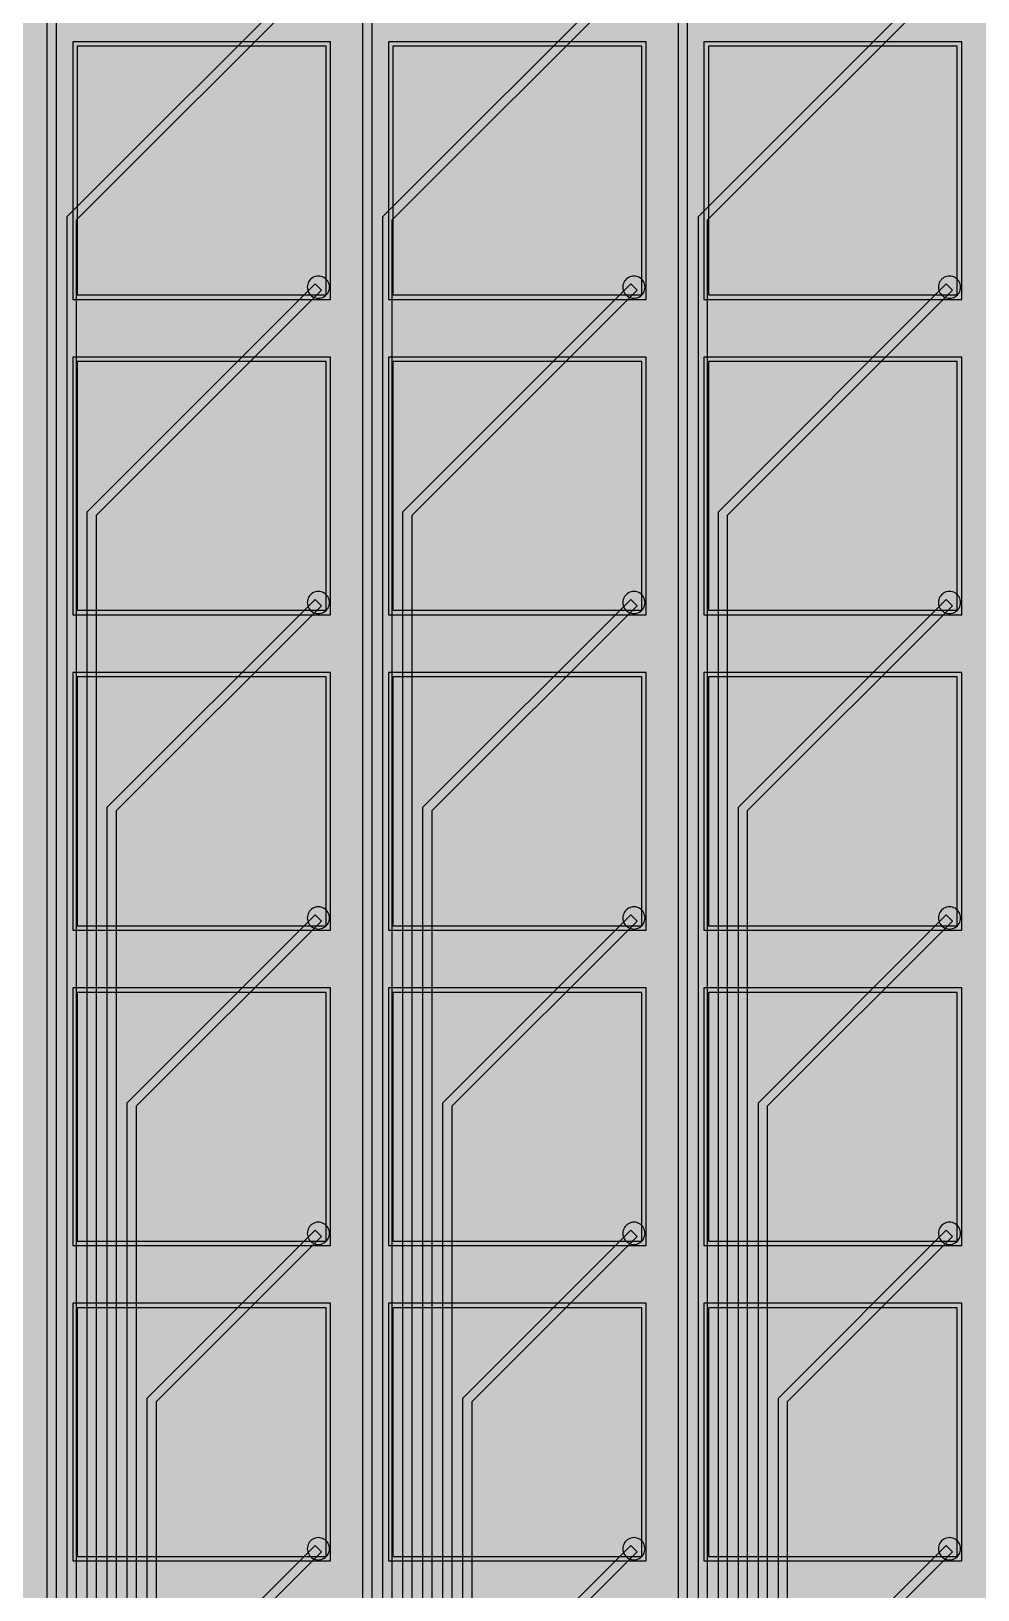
# Model space of a CAD drawing. Header units: metres. Extents: x -7231 to 10969, y -37556 to 1873.
# Drawn here: x 2759.6 to 2972.6, y 1062.5 to 1413.4 of the extents above; entities that cross this region are included whole.
import ezdxf

# ---------------------------------------------------------------- set-up
doc = ezdxf.new("R2010")
doc.units = ezdxf.units.M
for name, color, linetype in [('Etching', 1, 'CONTINUOUS'), ('EtchingPad', 2, 'CONTINUOUS'), ('Metal1', 4, 'CONTINUOUS'), ('Metal2', 3, 'CONTINUOUS'), ('Polyimide', 7, 'CONTINUOUS')]:
    doc.layers.add(name, color=color, linetype=linetype)

msp = doc.modelspace()

# ---------------------------------------------------------------- hatches: boundary and pattern name
at = {"layer": 'Polyimide'}
msp.add_hatch(color=7, dxfattribs=at).paths.add_polyline_path([(4065.69, -468), (4066.67, -501.99), (4068.51, -535.99), (4071.41, -569.99), (4075.54, -603.99), (4081.04, -637.99), (4088.01, -671.99), (4096.52, -705.98), (4106.62, -739.98), (4118.33, -773.98), (4131.63, -807.98), (4146.49, -841.98), (4162.87, -875.98), (4180.68, -909.97), (4199.83, -943.97), (4220.22, -977.97), (4241.73, -1011.97), (4264.21, -1045.97), (4287.52, -1079.96), (4311.51, -1113.96), (4336.01, -1147.96), (4360.86, -1181.96), (4385.88, -1215.96), (4410.89, -1249.96), (4435.74, -1283.95), (4460.24, -1317.95), (4484.23, -1351.95), (4507.54, -1385.95), (4530.02, -1419.95), (4551.53, -1453.94), (4571.92, -1487.94), (4591.07, -1521.94), (4608.88, -1555.94), (4625.26, -1589.94), (4640.12, -1623.94), (4653.42, -1657.93), (4665.13, -1691.93), (4675.23, -1725.93), (4683.74, -1759.93), (4690.71, -1793.93), (4696.21, -1827.93), (4700.34, -1861.92), (4703.24, -1895.92), (4705.08, -1929.92), (4706.06, -1963.92), (4706.44, -1997.92), (4706.5, -2031.91), (4706.5, -4793.02), (4709.95, -4838.39), (4720.22, -4882.71), (4737.08, -4924.98), (4760.13, -4964.2), (4788.85, -4999.49), (4822.58, -5030.03), (4860.53, -5055.12), (4901.85, -5074.18), (4901.85, -5074.18), (4970.68, -5105.23), (5034.7, -5145.26), (5092.76, -5193.54), (5143.8, -5249.19), (5186.89, -5311.2), (5221.24, -5378.44), (5246.23, -5449.69), (5261.41, -5523.66), (5266.5, -5599), (5261.41, -5674.34), (5246.23, -5748.31), (5221.24, -5819.56), (5186.89, -5886.8), (5143.8, -5948.81), (5092.76, -6004.46), (5034.7, -6052.74), (4970.68, -6092.77), (4901.85, -6123.82), (4860.53, -6142.88), (4822.58, -6167.97), (4788.85, -6198.51), (4760.13, -6233.8), (4737.08, -6273.02), (4720.22, -6315.29), (4709.95, -6359.61), (4706.5, -6404.98), (4706.5, -9221.52), (4709.95, -9266.88), (4720.22, -9311.21), (4737.08, -9353.47), (4760.13, -9392.7), (4788.85, -9427.98), (4822.58, -9458.52), (4860.53, -9483.61), (4901.85, -9502.67), (4970.68, -9533.72), (5034.7, -9573.75), (5092.76, -9622.03), (5143.8, -9677.68), (5186.89, -9739.69), (5221.24, -9806.94), (5246.23, -9878.19), (5261.41, -9952.16), (5266.5, -10027.49), (5261.41, -10102.83), (5246.23, -10176.8), (5221.24, -10248.05), (5186.89, -10315.3), (5143.8, -10377.31), (5092.76, -10432.96), (5034.7, -10481.24), (4970.68, -10521.27), (4901.85, -10552.32), (4860.53, -10571.38), (4822.58, -10596.46), (4788.85, -10627), (4760.13, -10662.29), (4737.08, -10701.52), (4720.22, -10743.78), (4709.95, -10788.1), (4706.5, -10833.47), (4706.5, -13650.01), (4709.95, -13695.38), (4720.22, -13739.7), (4737.08, -13781.96), (4760.13, -13821.19), (4788.85, -13856.48), (4822.58, -13887.02), (4860.53, -13912.11), (4901.85, -13931.17), (4970.68, -13962.22), (5034.7, -14002.25), (5092.76, -14050.53), (5143.8, -14106.18), (5186.89, -14168.19), (5221.24, -14235.43), (5246.23, -14306.68), (5261.41, -14380.65), (5266.5, -14455.99), (5261.41, -14531.33), (5246.23, -14605.29), (5221.24, -14676.55), (5186.89, -14743.79), (5143.8, -14805.8), (5092.76, -14861.45), (5034.7, -14909.73), (4970.68, -14949.76), (4901.85, -14980.81), (4860.53, -14999.87), (4822.58, -15024.96), (4788.85, -15055.5), (4760.13, -15090.79), (4737.08, -15130.01), (4720.22, -15172.27), (4709.95, -15216.6), (4706.5, -15261.97), (4706.5, -15455.99), (4720.95, -15750.04), (4764.14, -16041.26), (4835.68, -16326.84), (4934.86, -16604.04), (5060.74, -16870.18), (5212.09, -17122.7), (5387.47, -17359.17), (5585.18, -17577.31), (5803.32, -17775.02), (6039.79, -17950.4), (6292.31, -18101.75), (6558.45, -18227.63), (6835.65, -18326.81), (7121.23, -18398.34), (7412.45, -18441.54), (7706.5, -18455.99), (9969.01, -18455.99), (10047.42, -18459.84), (10125.08, -18471.36), (10201.23, -18490.44), (10275.15, -18516.89), (10346.12, -18550.45), (10413.46, -18590.81), (10476.52, -18637.58), (10534.69, -18690.3), (10587.41, -18748.47), (10634.18, -18811.53), (10674.54, -18878.87), (10708.11, -18949.84), (10734.56, -19023.76), (10753.63, -19099.92), (10765.15, -19177.58), (10769.01, -19255.99), (10769.01, -20895.8), (10730.24, -20951.41), (10694.6, -21009.08), (10662.21, -21068.63), (10633.17, -21129.89), (10607.55, -21192.66), (10585.45, -21256.74), (10566.93, -21321.96), (10552.05, -21388.09), (10540.84, -21454.95), (10533.35, -21522.33), (10529.6, -21590.02), (10529.6, -21657.81), (10533.35, -21725.5), (10540.84, -21792.87), (10552.05, -21859.73), (10566.93, -21925.87), (10585.45, -21991.08), (10607.55, -22055.17), (10633.17, -22117.94), (10662.21, -22179.19), (10694.6, -22238.74), (10730.24, -22296.41), (10769.01, -22352.03), (10769.01, -32454.24), (10728.74, -32510.49), (10691.72, -32568.92), (10658.05, -32629.35), (10627.85, -32691.58), (10601.2, -32755.42), (10578.21, -32820.67), (10558.93, -32887.1), (10543.44, -32954.52), (10531.77, -33022.71), (10523.97, -33091.44), (10520.07, -33160.51), (10520.07, -33229.69), (10523.97, -33298.75), (10531.77, -33367.49), (10543.44, -33435.67), (10558.93, -33503.09), (10578.21, -33569.53), (10601.2, -33634.77), (10627.85, -33698.61), (10658.05, -33760.85), (10691.72, -33821.28), (10728.74, -33879.71), (10769.01, -33935.96), (10769.01, -36556), (10765.15, -36634.41), (10753.63, -36712.07), (10734.56, -36788.23), (10708.11, -36862.15), (10674.54, -36933.12), (10634.18, -37000.46), (10587.41, -37063.51), (10534.69, -37121.69), (10476.52, -37174.41), (10413.46, -37221.18), (10346.12, -37261.54), (10275.15, -37295.1), (10201.23, -37321.55), (10125.08, -37340.63), (10047.42, -37352.15), (9969.01, -37356), (-6231.01, -37356), (-6309.42, -37352.15), (-6387.08, -37340.63), (-6463.23, -37321.55), (-6537.15, -37295.1), (-6608.12, -37261.54), (-6675.46, -37221.18), (-6738.52, -37174.41), (-6796.69, -37121.69), (-6849.41, -37063.51), (-6896.18, -37000.46), (-6936.54, -36933.12), (-6970.11, -36862.15), (-6996.56, -36788.23), (-7015.63, -36712.07), (-7027.15, -36634.41), (-7031.01, -36556), (-7031.01, -33936), (-6990.74, -33879.75), (-6953.7, -33821.31), (-6920.03, -33760.88), (-6889.82, -33698.64), (-6863.18, -33634.8), (-6840.18, -33569.55), (-6820.9, -33503.11), (-6805.4, -33435.69), (-6793.74, -33367.49), (-6785.94, -33298.75), (-6782.03, -33229.68), (-6782.03, -33160.5), (-6785.94, -33091.43), (-6793.74, -33022.69), (-6805.4, -32954.5), (-6820.9, -32887.07), (-6840.18, -32820.63), (-6863.18, -32755.39), (-6889.82, -32691.54), (-6920.03, -32629.3), (-6953.7, -32568.87), (-6990.74, -32510.43), (-7031.01, -32454.18), (-7031.01, -22364.83), (-6990.74, -22308.58), (-6953.7, -22250.14), (-6920.03, -22189.71), (-6889.82, -22127.47), (-6863.18, -22063.62), (-6840.18, -21998.38), (-6820.9, -21931.94), (-6805.4, -21864.51), (-6793.74, -21796.32), (-6785.94, -21727.58), (-6782.03, -21658.51), (-6782.03, -21589.33), (-6785.94, -21520.26), (-6793.74, -21451.52), (-6805.4, -21383.32), (-6820.9, -21315.9), (-6840.18, -21249.46), (-6863.18, -21184.21), (-6889.82, -21120.37), (-6920.03, -21058.13), (-6953.7, -20997.7), (-6990.74, -20939.26), (-7031.01, -20883.01), (-7031.01, -19255.99), (-7027.15, -19177.58), (-7015.63, -19099.92), (-6996.56, -19023.76), (-6970.11, -18949.84), (-6936.54, -18878.87), (-6896.18, -18811.53), (-6849.41, -18748.47), (-6796.69, -18690.3), (-6738.52, -18637.58), (-6675.46, -18590.81), (-6608.12, -18550.45), (-6537.15, -18516.89), (-6463.23, -18490.44), (-6387.08, -18471.36), (-6309.42, -18459.84), (-6231.01, -18455.99), (-3968.5, -18455.99), (-3674.45, -18441.54), (-3383.23, -18398.34), (-3097.65, -18326.81), (-2820.45, -18227.63), (-2554.31, -18101.75), (-2301.79, -17950.4), (-2065.32, -17775.02), (-1847.18, -17577.31), (-1649.47, -17359.17), (-1474.09, -17122.7), (-1322.74, -16870.18), (-1196.86, -16604.04), (-1097.68, -16326.84), (-1026.14, -16041.26), (-982.95, -15750.04), (-968.5, -15455.99), (-968.5, -15261.97), (-971.95, -15216.6), (-982.22, -15172.27), (-999.08, -15130.01), (-1022.13, -15090.79), (-1050.85, -15055.5), (-1084.58, -15024.96), (-1122.53, -14999.87), (-1163.85, -14980.81), (-1232.68, -14949.76), (-1296.7, -14909.73), (-1354.76, -14861.45), (-1405.8, -14805.8), (-1448.89, -14743.79), (-1483.24, -14676.55), (-1508.23, -14605.29), (-1523.41, -14531.33), (-1528.5, -14455.99), (-1523.41, -14380.65), (-1508.23, -14306.68), (-1483.24, -14235.43), (-1448.89, -14168.19), (-1405.8, -14106.18), (-1354.76, -14050.53), (-1296.7, -14002.25), (-1232.68, -13962.22), (-1163.85, -13931.17), (-1122.53, -13912.11), (-1084.58, -13887.02), (-1050.85, -13856.48), (-1022.13, -13821.19), (-999.08, -13781.96), (-982.22, -13739.7), (-971.95, -13695.38), (-968.5, -13650.01), (-968.5, -12309.64), (-971.95, -12264.27), (-982.22, -12219.94), (-999.08, -12177.68), (-1022.13, -12138.46), (-1050.85, -12103.17), (-1084.58, -12072.63), (-1122.53, -12047.54), (-1163.85, -12028.48), (-1232.68, -11997.43), (-1296.7, -11957.4), (-1354.76, -11909.12), (-1405.8, -11853.47), (-1448.89, -11791.46), (-1483.24, -11724.22), (-1508.23, -11652.96), (-1523.41, -11579), (-1528.5, -11503.66), (-1523.41, -11428.32), (-1508.23, -11354.35), (-1483.24, -11283.1), (-1448.89, -11215.86), (-1405.8, -11153.85), (-1354.76, -11098.2), (-1296.7, -11049.92), (-1232.68, -11009.89), (-1163.85, -10978.84), (-1122.53, -10959.78), (-1084.58, -10934.69), (-1050.85, -10904.15), (-1022.13, -10868.86), (-999.08, -10829.63), (-982.22, -10787.37), (-971.95, -10743.05), (-968.5, -10697.68), (-968.5, -9357.31), (-971.95, -9311.94), (-982.22, -9267.62), (-999.08, -9225.35), (-1022.13, -9186.13), (-1050.85, -9150.84), (-1084.58, -9120.3), (-1122.53, -9095.21), (-1163.85, -9076.15), (-1163.85, -9076.15), (-1232.68, -9045.1), (-1296.7, -9005.07), (-1354.76, -8956.79), (-1405.8, -8901.14), (-1448.89, -8839.13), (-1483.24, -8771.89), (-1508.23, -8700.64), (-1523.41, -8626.67), (-1528.5, -8551.33), (-1523.41, -8475.99), (-1508.23, -8402.02), (-1483.24, -8330.77), (-1448.89, -8263.53), (-1405.8, -8201.52), (-1354.76, -8145.87), (-1296.7, -8097.59), (-1232.68, -8057.56), (-1163.85, -8026.51), (-1163.85, -8026.51), (-1122.53, -8007.45), (-1084.58, -7982.36), (-1050.85, -7951.82), (-1022.13, -7916.53), (-999.08, -7877.31), (-982.22, -7835.04), (-971.95, -7790.72), (-968.5, -7745.35), (-968.5, -6404.98), (-971.95, -6359.61), (-982.22, -6315.29), (-999.08, -6273.02), (-1022.13, -6233.8), (-1050.85, -6198.51), (-1084.58, -6167.97), (-1122.53, -6142.88), (-1163.85, -6123.82), (-1163.85, -6123.82), (-1232.68, -6092.77), (-1296.7, -6052.74), (-1354.76, -6004.46), (-1405.8, -5948.81), (-1448.89, -5886.8), (-1483.24, -5819.56), (-1508.23, -5748.31), (-1523.41, -5674.34), (-1528.5, -5599), (-1523.41, -5523.66), (-1508.23, -5449.69), (-1483.24, -5378.44), (-1448.89, -5311.2), (-1405.8, -5249.19), (-1354.76, -5193.54), (-1296.7, -5145.26), (-1232.68, -5105.23), (-1163.85, -5074.18), (-1163.85, -5074.18), (-1122.53, -5055.12), (-1084.58, -5030.03), (-1050.85, -4999.49), (-1022.13, -4964.2), (-999.08, -4924.98), (-982.22, -4882.71), (-971.95, -4838.39), (-968.5, -4793.02), (-968.5, -2031.91), (-968.44, -1997.92), (-968.06, -1963.92), (-967.05, -1929.92), (-965.18, -1895.92), (-962.22, -1861.92), (-958.01, -1827.93), (-952.41, -1793.93), (-945.31, -1759.93), (-936.64, -1725.93), (-926.35, -1691.93), (-914.43, -1657.93), (-900.88, -1623.94), (-885.74, -1589.94), (-869.05, -1555.94), (-850.91, -1521.94), (-831.4, -1487.94), (-810.63, -1453.94), (-788.72, -1419.95), (-765.82, -1385.95), (-742.07, -1351.95), (-717.63, -1317.95), (-692.67, -1283.95), (-667.36, -1249.96), (-641.88, -1215.96), (-616.39, -1181.96), (-591.08, -1147.96), (-566.12, -1113.96), (-541.68, -1079.96), (-517.93, -1045.97), (-495.03, -1011.97), (-473.12, -977.97), (-452.35, -943.97), (-432.84, -909.97), (-414.7, -875.98), (-398.01, -841.98), (-382.87, -807.98), (-369.32, -773.98), (-357.4, -739.98), (-347.11, -705.98), (-338.44, -671.99), (-331.34, -637.99), (-325.74, -603.99), (-321.53, -569.99), (-318.57, -535.99), (-316.7, -501.99), (-315.69, -468), (-315.31, -434), (-315.25, -400), (-315.25, 401), (-315.25, 451), (-315.25, 1644), (-270.25, 1644), (-270.03, 1637.13), (-269.35, 1630.29), (-268.23, 1623.52), (-266.67, 1616.82), (-264.68, 1610.25), (-262.26, 1603.82), (-259.42, 1597.56), (-256.18, 1591.5), (-252.55, 1585.67), (-248.55, 1580.08), (-244.19, 1574.77), (-239.5, 1569.75), (-234.48, 1565.06), (-229.17, 1560.7), (-223.58, 1556.7), (-217.75, 1553.07), (-211.69, 1549.83), (-205.43, 1546.99), (-199, 1544.57), (-192.43, 1542.58), (-185.73, 1541.02), (-178.96, 1539.9), (-172.12, 1539.22), (-165.25, 1539), (-158.38, 1539.22), (-151.54, 1539.9), (-144.77, 1541.02), (-138.07, 1542.58), (-131.5, 1544.57), (-125.07, 1546.99), (-118.81, 1549.83), (-112.75, 1553.07), (-106.92, 1556.7), (-101.33, 1560.7), (-96.02, 1565.06), (-91, 1569.75), (-86.31, 1574.77), (-81.95, 1580.08), (-77.95, 1585.67), (-74.32, 1591.5), (-71.08, 1597.56), (-68.24, 1603.82), (-65.82, 1610.25), (-63.83, 1616.82), (-62.27, 1623.52), (-61.15, 1630.29), (-60.47, 1637.13), (-60.25, 1644), (1853, 1644), (1853, 1573), (3815.25, 1573), (3815.46, 1579.54), (3816.11, 1586.05), (3817.17, 1592.51), (3818.66, 1598.88), (3820.56, 1605.14), (3822.86, 1611.27), (3825.56, 1617.23), (3828.65, 1623), (3832.1, 1628.56), (3835.91, 1633.88), (3840.07, 1638.93), (3844.54, 1643.71), (3849.32, 1648.18), (3854.37, 1652.34), (3859.69, 1656.15), (3865.25, 1659.6), (3871.02, 1662.69), (3876.98, 1665.39), (3883.11, 1667.69), (3889.37, 1669.59), (3895.74, 1671.08), (3902.2, 1672.14), (3908.71, 1672.79), (3915.25, 1673), (3921.79, 1672.79), (3928.3, 1672.14), (3934.76, 1671.08), (3941.13, 1669.59), (3947.39, 1667.69), (3953.52, 1665.39), (3959.48, 1662.69), (3965.25, 1659.6), (3970.81, 1656.15), (3976.13, 1652.34), (3981.18, 1648.18), (3985.96, 1643.71), (3990.43, 1638.93), (3994.59, 1633.88), (3998.4, 1628.56), (4001.85, 1623), (4004.94, 1617.23), (4007.64, 1611.27), (4009.94, 1605.14), (4011.84, 1598.88), (4013.33, 1592.51), (4014.39, 1586.05), (4015.04, 1579.54), (4015.25, 1573), (4065.25, 1573), (4065.25, 451), (4065.25, 401), (4065.25, -400), (4065.31, -434), (4065.69, -468)])

# ---------------------------------------------------------------- linework, layer by layer
at = {"layer": 'Etching'}
for points in [[(2821.75, 1355.75), (2821.77, 1355.42), (2821.84, 1355.1), (2821.94, 1354.79), (2822.08, 1354.5), (2822.27, 1354.23), (2822.48, 1353.98), (2822.73, 1353.77), (2823, 1353.58), (2823.29, 1353.44), (2823.6, 1353.34), (2823.92, 1353.27), (2824.25, 1353.25), (2824.58, 1353.27), (2824.9, 1353.34), (2825.21, 1353.44), (2825.5, 1353.58), (2825.77, 1353.77), (2826.02, 1353.98), (2826.23, 1354.23), (2826.42, 1354.5), (2826.56, 1354.79), (2826.66, 1355.1), (2826.73, 1355.42), (2826.75, 1355.75), (2826.73, 1356.08), (2826.66, 1356.4), (2826.56, 1356.71), (2826.42, 1357), (2826.23, 1357.27), (2826.02, 1357.52), (2825.77, 1357.73), (2825.5, 1357.92), (2825.21, 1358.06), (2824.9, 1358.16), (2824.58, 1358.23), (2824.25, 1358.25), (2823.92, 1358.23), (2823.6, 1358.16), (2823.29, 1358.06), (2823, 1357.92), (2822.73, 1357.73), (2822.48, 1357.52), (2822.27, 1357.27), (2822.08, 1357), (2821.94, 1356.71), (2821.84, 1356.4), (2821.77, 1356.08), (2821.75, 1355.75)], [(2892.75, 1355.75), (2892.77, 1355.42), (2892.84, 1355.1), (2892.94, 1354.79), (2893.08, 1354.5), (2893.27, 1354.23), (2893.48, 1353.98), (2893.73, 1353.77), (2894, 1353.58), (2894.29, 1353.44), (2894.6, 1353.34), (2894.92, 1353.27), (2895.25, 1353.25), (2895.58, 1353.27), (2895.9, 1353.34), (2896.21, 1353.44), (2896.5, 1353.58), (2896.77, 1353.77), (2897.02, 1353.98), (2897.23, 1354.23), (2897.42, 1354.5), (2897.56, 1354.79), (2897.66, 1355.1), (2897.73, 1355.42), (2897.75, 1355.75), (2897.73, 1356.08), (2897.66, 1356.4), (2897.56, 1356.71), (2897.42, 1357), (2897.23, 1357.27), (2897.02, 1357.52), (2896.77, 1357.73), (2896.5, 1357.92), (2896.21, 1358.06), (2895.9, 1358.16), (2895.58, 1358.23), (2895.25, 1358.25), (2894.92, 1358.23), (2894.6, 1358.16), (2894.29, 1358.06), (2894, 1357.92), (2893.73, 1357.73), (2893.48, 1357.52), (2893.27, 1357.27), (2893.08, 1357), (2892.94, 1356.71), (2892.84, 1356.4), (2892.77, 1356.08), (2892.75, 1355.75)], [(2963.75, 1355.75), (2963.77, 1355.42), (2963.84, 1355.1), (2963.94, 1354.79), (2964.08, 1354.5), (2964.27, 1354.23), (2964.48, 1353.98), (2964.73, 1353.77), (2965, 1353.58), (2965.29, 1353.44), (2965.6, 1353.34), (2965.92, 1353.27), (2966.25, 1353.25), (2966.58, 1353.27), (2966.9, 1353.34), (2967.21, 1353.44), (2967.5, 1353.58), (2967.77, 1353.77), (2968.02, 1353.98), (2968.23, 1354.23), (2968.42, 1354.5), (2968.56, 1354.79), (2968.66, 1355.1), (2968.73, 1355.42), (2968.75, 1355.75), (2968.73, 1356.08), (2968.66, 1356.4), (2968.56, 1356.71), (2968.42, 1357), (2968.23, 1357.27), (2968.02, 1357.52), (2967.77, 1357.73), (2967.5, 1357.92), (2967.21, 1358.06), (2966.9, 1358.16), (2966.58, 1358.23), (2966.25, 1358.25), (2965.92, 1358.23), (2965.6, 1358.16), (2965.29, 1358.06), (2965, 1357.92), (2964.73, 1357.73), (2964.48, 1357.52), (2964.27, 1357.27), (2964.08, 1357), (2963.94, 1356.71), (2963.84, 1356.4), (2963.77, 1356.08), (2963.75, 1355.75)], [(2821.75, 1284.75), (2821.77, 1284.42), (2821.84, 1284.1), (2821.94, 1283.79), (2822.08, 1283.5), (2822.27, 1283.23), (2822.48, 1282.98), (2822.73, 1282.77), (2823, 1282.58), (2823.29, 1282.44), (2823.6, 1282.34), (2823.92, 1282.27), (2824.25, 1282.25), (2824.58, 1282.27), (2824.9, 1282.34), (2825.21, 1282.44), (2825.5, 1282.58), (2825.77, 1282.77), (2826.02, 1282.98), (2826.23, 1283.23), (2826.42, 1283.5), (2826.56, 1283.79), (2826.66, 1284.1), (2826.73, 1284.42), (2826.75, 1284.75), (2826.73, 1285.08), (2826.66, 1285.4), (2826.56, 1285.71), (2826.42, 1286), (2826.23, 1286.27), (2826.02, 1286.52), (2825.77, 1286.73), (2825.5, 1286.92), (2825.21, 1287.06), (2824.9, 1287.16), (2824.58, 1287.23), (2824.25, 1287.25), (2823.92, 1287.23), (2823.6, 1287.16), (2823.29, 1287.06), (2823, 1286.92), (2822.73, 1286.73), (2822.48, 1286.52), (2822.27, 1286.27), (2822.08, 1286), (2821.94, 1285.71), (2821.84, 1285.4), (2821.77, 1285.08), (2821.75, 1284.75)], [(2892.75, 1284.75), (2892.77, 1284.42), (2892.84, 1284.1), (2892.94, 1283.79), (2893.08, 1283.5), (2893.27, 1283.23), (2893.48, 1282.98), (2893.73, 1282.77), (2894, 1282.58), (2894.29, 1282.44), (2894.6, 1282.34), (2894.92, 1282.27), (2895.25, 1282.25), (2895.58, 1282.27), (2895.9, 1282.34), (2896.21, 1282.44), (2896.5, 1282.58), (2896.77, 1282.77), (2897.02, 1282.98), (2897.23, 1283.23), (2897.42, 1283.5), (2897.56, 1283.79), (2897.66, 1284.1), (2897.73, 1284.42), (2897.75, 1284.75), (2897.73, 1285.08), (2897.66, 1285.4), (2897.56, 1285.71), (2897.42, 1286), (2897.23, 1286.27), (2897.02, 1286.52), (2896.77, 1286.73), (2896.5, 1286.92), (2896.21, 1287.06), (2895.9, 1287.16), (2895.58, 1287.23), (2895.25, 1287.25), (2894.92, 1287.23), (2894.6, 1287.16), (2894.29, 1287.06), (2894, 1286.92), (2893.73, 1286.73), (2893.48, 1286.52), (2893.27, 1286.27), (2893.08, 1286), (2892.94, 1285.71), (2892.84, 1285.4), (2892.77, 1285.08), (2892.75, 1284.75)], [(2963.75, 1284.75), (2963.77, 1284.42), (2963.84, 1284.1), (2963.94, 1283.79), (2964.08, 1283.5), (2964.27, 1283.23), (2964.48, 1282.98), (2964.73, 1282.77), (2965, 1282.58), (2965.29, 1282.44), (2965.6, 1282.34), (2965.92, 1282.27), (2966.25, 1282.25), (2966.58, 1282.27), (2966.9, 1282.34), (2967.21, 1282.44), (2967.5, 1282.58), (2967.77, 1282.77), (2968.02, 1282.98), (2968.23, 1283.23), (2968.42, 1283.5), (2968.56, 1283.79), (2968.66, 1284.1), (2968.73, 1284.42), (2968.75, 1284.75), (2968.73, 1285.08), (2968.66, 1285.4), (2968.56, 1285.71), (2968.42, 1286), (2968.23, 1286.27), (2968.02, 1286.52), (2967.77, 1286.73), (2967.5, 1286.92), (2967.21, 1287.06), (2966.9, 1287.16), (2966.58, 1287.23), (2966.25, 1287.25), (2965.92, 1287.23), (2965.6, 1287.16), (2965.29, 1287.06), (2965, 1286.92), (2964.73, 1286.73), (2964.48, 1286.52), (2964.27, 1286.27), (2964.08, 1286), (2963.94, 1285.71), (2963.84, 1285.4), (2963.77, 1285.08), (2963.75, 1284.75)], [(2821.75, 1213.75), (2821.77, 1213.42), (2821.84, 1213.1), (2821.94, 1212.79), (2822.08, 1212.5), (2822.27, 1212.23), (2822.48, 1211.98), (2822.73, 1211.77), (2823, 1211.58), (2823.29, 1211.44), (2823.6, 1211.34), (2823.92, 1211.27), (2824.25, 1211.25), (2824.58, 1211.27), (2824.9, 1211.34), (2825.21, 1211.44), (2825.5, 1211.58), (2825.77, 1211.77), (2826.02, 1211.98), (2826.23, 1212.23), (2826.42, 1212.5), (2826.56, 1212.79), (2826.66, 1213.1), (2826.73, 1213.42), (2826.75, 1213.75), (2826.73, 1214.08), (2826.66, 1214.4), (2826.56, 1214.71), (2826.42, 1215), (2826.23, 1215.27), (2826.02, 1215.52), (2825.77, 1215.73), (2825.5, 1215.92), (2825.21, 1216.06), (2824.9, 1216.16), (2824.58, 1216.23), (2824.25, 1216.25), (2823.92, 1216.23), (2823.6, 1216.16), (2823.29, 1216.06), (2823, 1215.92), (2822.73, 1215.73), (2822.48, 1215.52), (2822.27, 1215.27), (2822.08, 1215), (2821.94, 1214.71), (2821.84, 1214.4), (2821.77, 1214.08), (2821.75, 1213.75)], [(2892.75, 1213.75), (2892.77, 1213.42), (2892.84, 1213.1), (2892.94, 1212.79), (2893.08, 1212.5), (2893.27, 1212.23), (2893.48, 1211.98), (2893.73, 1211.77), (2894, 1211.58), (2894.29, 1211.44), (2894.6, 1211.34), (2894.92, 1211.27), (2895.25, 1211.25), (2895.58, 1211.27), (2895.9, 1211.34), (2896.21, 1211.44), (2896.5, 1211.58), (2896.77, 1211.77), (2897.02, 1211.98), (2897.23, 1212.23), (2897.42, 1212.5), (2897.56, 1212.79), (2897.66, 1213.1), (2897.73, 1213.42), (2897.75, 1213.75), (2897.73, 1214.08), (2897.66, 1214.4), (2897.56, 1214.71), (2897.42, 1215), (2897.23, 1215.27), (2897.02, 1215.52), (2896.77, 1215.73), (2896.5, 1215.92), (2896.21, 1216.06), (2895.9, 1216.16), (2895.58, 1216.23), (2895.25, 1216.25), (2894.92, 1216.23), (2894.6, 1216.16), (2894.29, 1216.06), (2894, 1215.92), (2893.73, 1215.73), (2893.48, 1215.52), (2893.27, 1215.27), (2893.08, 1215), (2892.94, 1214.71), (2892.84, 1214.4), (2892.77, 1214.08), (2892.75, 1213.75)], [(2963.75, 1213.75), (2963.77, 1213.42), (2963.84, 1213.1), (2963.94, 1212.79), (2964.08, 1212.5), (2964.27, 1212.23), (2964.48, 1211.98), (2964.73, 1211.77), (2965, 1211.58), (2965.29, 1211.44), (2965.6, 1211.34), (2965.92, 1211.27), (2966.25, 1211.25), (2966.58, 1211.27), (2966.9, 1211.34), (2967.21, 1211.44), (2967.5, 1211.58), (2967.77, 1211.77), (2968.02, 1211.98), (2968.23, 1212.23), (2968.42, 1212.5), (2968.56, 1212.79), (2968.66, 1213.1), (2968.73, 1213.42), (2968.75, 1213.75), (2968.73, 1214.08), (2968.66, 1214.4), (2968.56, 1214.71), (2968.42, 1215), (2968.23, 1215.27), (2968.02, 1215.52), (2967.77, 1215.73), (2967.5, 1215.92), (2967.21, 1216.06), (2966.9, 1216.16), (2966.58, 1216.23), (2966.25, 1216.25), (2965.92, 1216.23), (2965.6, 1216.16), (2965.29, 1216.06), (2965, 1215.92), (2964.73, 1215.73), (2964.48, 1215.52), (2964.27, 1215.27), (2964.08, 1215), (2963.94, 1214.71), (2963.84, 1214.4), (2963.77, 1214.08), (2963.75, 1213.75)], [(2821.75, 1142.75), (2821.77, 1142.42), (2821.84, 1142.1), (2821.94, 1141.79), (2822.08, 1141.5), (2822.27, 1141.23), (2822.48, 1140.98), (2822.73, 1140.77), (2823, 1140.58), (2823.29, 1140.44), (2823.6, 1140.34), (2823.92, 1140.27), (2824.25, 1140.25), (2824.58, 1140.27), (2824.9, 1140.34), (2825.21, 1140.44), (2825.5, 1140.58), (2825.77, 1140.77), (2826.02, 1140.98), (2826.23, 1141.23), (2826.42, 1141.5), (2826.56, 1141.79), (2826.66, 1142.1), (2826.73, 1142.42), (2826.75, 1142.75), (2826.73, 1143.08), (2826.66, 1143.4), (2826.56, 1143.71), (2826.42, 1144), (2826.23, 1144.27), (2826.02, 1144.52), (2825.77, 1144.73), (2825.5, 1144.92), (2825.21, 1145.06), (2824.9, 1145.16), (2824.58, 1145.23), (2824.25, 1145.25), (2823.92, 1145.23), (2823.6, 1145.16), (2823.29, 1145.06), (2823, 1144.92), (2822.73, 1144.73), (2822.48, 1144.52), (2822.27, 1144.27), (2822.08, 1144), (2821.94, 1143.71), (2821.84, 1143.4), (2821.77, 1143.08), (2821.75, 1142.75)], [(2892.75, 1142.75), (2892.77, 1142.42), (2892.84, 1142.1), (2892.94, 1141.79), (2893.08, 1141.5), (2893.27, 1141.23), (2893.48, 1140.98), (2893.73, 1140.77), (2894, 1140.58), (2894.29, 1140.44), (2894.6, 1140.34), (2894.92, 1140.27), (2895.25, 1140.25), (2895.58, 1140.27), (2895.9, 1140.34), (2896.21, 1140.44), (2896.5, 1140.58), (2896.77, 1140.77), (2897.02, 1140.98), (2897.23, 1141.23), (2897.42, 1141.5), (2897.56, 1141.79), (2897.66, 1142.1), (2897.73, 1142.42), (2897.75, 1142.75), (2897.73, 1143.08), (2897.66, 1143.4), (2897.56, 1143.71), (2897.42, 1144), (2897.23, 1144.27), (2897.02, 1144.52), (2896.77, 1144.73), (2896.5, 1144.92), (2896.21, 1145.06), (2895.9, 1145.16), (2895.58, 1145.23), (2895.25, 1145.25), (2894.92, 1145.23), (2894.6, 1145.16), (2894.29, 1145.06), (2894, 1144.92), (2893.73, 1144.73), (2893.48, 1144.52), (2893.27, 1144.27), (2893.08, 1144), (2892.94, 1143.71), (2892.84, 1143.4), (2892.77, 1143.08), (2892.75, 1142.75)], [(2963.75, 1142.75), (2963.77, 1142.42), (2963.84, 1142.1), (2963.94, 1141.79), (2964.08, 1141.5), (2964.27, 1141.23), (2964.48, 1140.98), (2964.73, 1140.77), (2965, 1140.58), (2965.29, 1140.44), (2965.6, 1140.34), (2965.92, 1140.27), (2966.25, 1140.25), (2966.58, 1140.27), (2966.9, 1140.34), (2967.21, 1140.44), (2967.5, 1140.58), (2967.77, 1140.77), (2968.02, 1140.98), (2968.23, 1141.23), (2968.42, 1141.5), (2968.56, 1141.79), (2968.66, 1142.1), (2968.73, 1142.42), (2968.75, 1142.75), (2968.73, 1143.08), (2968.66, 1143.4), (2968.56, 1143.71), (2968.42, 1144), (2968.23, 1144.27), (2968.02, 1144.52), (2967.77, 1144.73), (2967.5, 1144.92), (2967.21, 1145.06), (2966.9, 1145.16), (2966.58, 1145.23), (2966.25, 1145.25), (2965.92, 1145.23), (2965.6, 1145.16), (2965.29, 1145.06), (2965, 1144.92), (2964.73, 1144.73), (2964.48, 1144.52), (2964.27, 1144.27), (2964.08, 1144), (2963.94, 1143.71), (2963.84, 1143.4), (2963.77, 1143.08), (2963.75, 1142.75)], [(2821.75, 1071.75), (2821.77, 1071.42), (2821.84, 1071.1), (2821.94, 1070.79), (2822.08, 1070.5), (2822.27, 1070.23), (2822.48, 1069.98), (2822.73, 1069.77), (2823, 1069.58), (2823.29, 1069.44), (2823.6, 1069.34), (2823.92, 1069.27), (2824.25, 1069.25), (2824.58, 1069.27), (2824.9, 1069.34), (2825.21, 1069.44), (2825.5, 1069.58), (2825.77, 1069.77), (2826.02, 1069.98), (2826.23, 1070.23), (2826.42, 1070.5), (2826.56, 1070.79), (2826.66, 1071.1), (2826.73, 1071.42), (2826.75, 1071.75), (2826.73, 1072.08), (2826.66, 1072.4), (2826.56, 1072.71), (2826.42, 1073), (2826.23, 1073.27), (2826.02, 1073.52), (2825.77, 1073.73), (2825.5, 1073.92), (2825.21, 1074.06), (2824.9, 1074.16), (2824.58, 1074.23), (2824.25, 1074.25), (2823.92, 1074.23), (2823.6, 1074.16), (2823.29, 1074.06), (2823, 1073.92), (2822.73, 1073.73), (2822.48, 1073.52), (2822.27, 1073.27), (2822.08, 1073), (2821.94, 1072.71), (2821.84, 1072.4), (2821.77, 1072.08), (2821.75, 1071.75)], [(2892.75, 1071.75), (2892.77, 1071.42), (2892.84, 1071.1), (2892.94, 1070.79), (2893.08, 1070.5), (2893.27, 1070.23), (2893.48, 1069.98), (2893.73, 1069.77), (2894, 1069.58), (2894.29, 1069.44), (2894.6, 1069.34), (2894.92, 1069.27), (2895.25, 1069.25), (2895.58, 1069.27), (2895.9, 1069.34), (2896.21, 1069.44), (2896.5, 1069.58), (2896.77, 1069.77), (2897.02, 1069.98), (2897.23, 1070.23), (2897.42, 1070.5), (2897.56, 1070.79), (2897.66, 1071.1), (2897.73, 1071.42), (2897.75, 1071.75), (2897.73, 1072.08), (2897.66, 1072.4), (2897.56, 1072.71), (2897.42, 1073), (2897.23, 1073.27), (2897.02, 1073.52), (2896.77, 1073.73), (2896.5, 1073.92), (2896.21, 1074.06), (2895.9, 1074.16), (2895.58, 1074.23), (2895.25, 1074.25), (2894.92, 1074.23), (2894.6, 1074.16), (2894.29, 1074.06), (2894, 1073.92), (2893.73, 1073.73), (2893.48, 1073.52), (2893.27, 1073.27), (2893.08, 1073), (2892.94, 1072.71), (2892.84, 1072.4), (2892.77, 1072.08), (2892.75, 1071.75)], [(2963.75, 1071.75), (2963.77, 1071.42), (2963.84, 1071.1), (2963.94, 1070.79), (2964.08, 1070.5), (2964.27, 1070.23), (2964.48, 1069.98), (2964.73, 1069.77), (2965, 1069.58), (2965.29, 1069.44), (2965.6, 1069.34), (2965.92, 1069.27), (2966.25, 1069.25), (2966.58, 1069.27), (2966.9, 1069.34), (2967.21, 1069.44), (2967.5, 1069.58), (2967.77, 1069.77), (2968.02, 1069.98), (2968.23, 1070.23), (2968.42, 1070.5), (2968.56, 1070.79), (2968.66, 1071.1), (2968.73, 1071.42), (2968.75, 1071.75), (2968.73, 1072.08), (2968.66, 1072.4), (2968.56, 1072.71), (2968.42, 1073), (2968.23, 1073.27), (2968.02, 1073.52), (2967.77, 1073.73), (2967.5, 1073.92), (2967.21, 1074.06), (2966.9, 1074.16), (2966.58, 1074.23), (2966.25, 1074.25), (2965.92, 1074.23), (2965.6, 1074.16), (2965.29, 1074.06), (2965, 1073.92), (2964.73, 1073.73), (2964.48, 1073.52), (2964.27, 1073.27), (2964.08, 1073), (2963.94, 1072.71), (2963.84, 1072.4), (2963.77, 1072.08), (2963.75, 1071.75)]]:
    msp.add_lwpolyline(points, close=True, dxfattribs=at)
at = {"layer": 'EtchingPad'}
for points in [[(2826, 1410), (2770, 1410), (2770, 1354), (2826, 1354), (2826, 1410)], [(2897, 1410), (2841, 1410), (2841, 1354), (2897, 1354), (2897, 1410)], [(2968, 1410), (2912, 1410), (2912, 1354), (2968, 1354), (2968, 1410)], [(2826, 1339), (2770, 1339), (2770, 1283), (2826, 1283), (2826, 1339)], [(2897, 1339), (2841, 1339), (2841, 1283), (2897, 1283), (2897, 1339)], [(2968, 1339), (2912, 1339), (2912, 1283), (2968, 1283), (2968, 1339)], [(2826, 1268), (2770, 1268), (2770, 1212), (2826, 1212), (2826, 1268)], [(2897, 1268), (2841, 1268), (2841, 1212), (2897, 1212), (2897, 1268)], [(2968, 1268), (2912, 1268), (2912, 1212), (2968, 1212), (2968, 1268)], [(2826, 1197), (2770, 1197), (2770, 1141), (2826, 1141), (2826, 1197)], [(2897, 1197), (2841, 1197), (2841, 1141), (2897, 1141), (2897, 1197)], [(2968, 1197), (2912, 1197), (2912, 1141), (2968, 1141), (2968, 1197)], [(2826, 1126), (2770, 1126), (2770, 1070), (2826, 1070), (2826, 1126)], [(2897, 1126), (2841, 1126), (2841, 1070), (2897, 1070), (2897, 1126)], [(2968, 1126), (2912, 1126), (2912, 1070), (2968, 1070), (2968, 1126)]]:
    msp.add_lwpolyline(points, close=True, dxfattribs=at)
at = {"layer": 'Metal1'}
for points in [[(2763.25, 501), (2763.25, 1438.16), (2823.54, 1498.46), (2824.96, 1497.04), (2765.25, 1437.34), (2765.25, 501)], [(2834.25, 501), (2834.25, 1438.16), (2894.54, 1498.46), (2895.96, 1497.04), (2836.25, 1437.34), (2836.25, 501)], [(2905.25, 501), (2905.25, 1438.16), (2965.54, 1498.46), (2966.96, 1497.04), (2907.25, 1437.34), (2907.25, 501)], [(2767.75, 501), (2767.75, 1371.66), (2823.54, 1427.46), (2824.96, 1426.04), (2769.75, 1370.84), (2769.75, 501)], [(2838.75, 501), (2838.75, 1371.66), (2894.54, 1427.46), (2895.96, 1426.04), (2840.75, 1370.84), (2840.75, 501)], [(2909.75, 501), (2909.75, 1371.66), (2965.54, 1427.46), (2966.96, 1426.04), (2911.75, 1370.84), (2911.75, 501)], [(2772.25, 501), (2772.25, 1305.16), (2823.54, 1356.46), (2824.96, 1355.04), (2774.25, 1304.34), (2774.25, 501)], [(2843.25, 501), (2843.25, 1305.16), (2894.54, 1356.46), (2895.96, 1355.04), (2845.25, 1304.34), (2845.25, 501)], [(2914.25, 501), (2914.25, 1305.16), (2965.54, 1356.46), (2966.96, 1355.04), (2916.25, 1304.34), (2916.25, 501)], [(2776.75, 501), (2776.75, 1238.66), (2823.54, 1285.46), (2824.96, 1284.04), (2778.75, 1237.84), (2778.75, 501)], [(2847.75, 501), (2847.75, 1238.66), (2894.54, 1285.46), (2895.96, 1284.04), (2849.75, 1237.84), (2849.75, 501)], [(2918.75, 501), (2918.75, 1238.66), (2965.54, 1285.46), (2966.96, 1284.04), (2920.75, 1237.84), (2920.75, 501)], [(2781.25, 501), (2781.25, 1172.16), (2823.54, 1214.46), (2824.96, 1213.04), (2783.25, 1171.34), (2783.25, 501)], [(2852.25, 501), (2852.25, 1172.16), (2894.54, 1214.46), (2895.96, 1213.04), (2854.25, 1171.34), (2854.25, 501)], [(2923.25, 501), (2923.25, 1172.16), (2965.54, 1214.46), (2966.96, 1213.04), (2925.25, 1171.34), (2925.25, 501)], [(2785.75, 501), (2785.75, 1105.66), (2823.54, 1143.46), (2824.96, 1142.04), (2787.75, 1104.84), (2787.75, 501)], [(2856.75, 501), (2856.75, 1105.66), (2894.54, 1143.46), (2895.96, 1142.04), (2858.75, 1104.84), (2858.75, 501)], [(2927.75, 501), (2927.75, 1105.66), (2965.54, 1143.46), (2966.96, 1142.04), (2929.75, 1104.84), (2929.75, 501)], [(2790.25, 501), (2790.25, 1039.16), (2823.54, 1072.46), (2824.96, 1071.04), (2792.25, 1038.34), (2792.25, 501)], [(2861.25, 501), (2861.25, 1039.16), (2894.54, 1072.46), (2895.96, 1071.04), (2863.25, 1038.34), (2863.25, 501)], [(2932.25, 501), (2932.25, 1039.16), (2965.54, 1072.46), (2966.96, 1071.04), (2934.25, 1038.34), (2934.25, 501)]]:
    msp.add_lwpolyline(points, close=True, dxfattribs=at)
at = {"layer": 'Metal2'}
for points in [[(2827, 1411), (2769, 1411), (2769, 1353), (2827, 1353), (2827, 1411)], [(2898, 1411), (2840, 1411), (2840, 1353), (2898, 1353), (2898, 1411)], [(2969, 1411), (2911, 1411), (2911, 1353), (2969, 1353), (2969, 1411)], [(2827, 1340), (2769, 1340), (2769, 1282), (2827, 1282), (2827, 1340)], [(2898, 1340), (2840, 1340), (2840, 1282), (2898, 1282), (2898, 1340)], [(2969, 1340), (2911, 1340), (2911, 1282), (2969, 1282), (2969, 1340)], [(2827, 1269), (2769, 1269), (2769, 1211), (2827, 1211), (2827, 1269)], [(2898, 1269), (2840, 1269), (2840, 1211), (2898, 1211), (2898, 1269)], [(2969, 1269), (2911, 1269), (2911, 1211), (2969, 1211), (2969, 1269)], [(2827, 1198), (2769, 1198), (2769, 1140), (2827, 1140), (2827, 1198)], [(2898, 1198), (2840, 1198), (2840, 1140), (2898, 1140), (2898, 1198)], [(2969, 1198), (2911, 1198), (2911, 1140), (2969, 1140), (2969, 1198)], [(2827, 1127), (2769, 1127), (2769, 1069), (2827, 1069), (2827, 1127)], [(2898, 1127), (2840, 1127), (2840, 1069), (2898, 1069), (2898, 1127)], [(2969, 1127), (2911, 1127), (2911, 1069), (2969, 1069), (2969, 1127)]]:
    msp.add_lwpolyline(points, close=True, dxfattribs=at)

doc.saveas('drawing.dxf')
